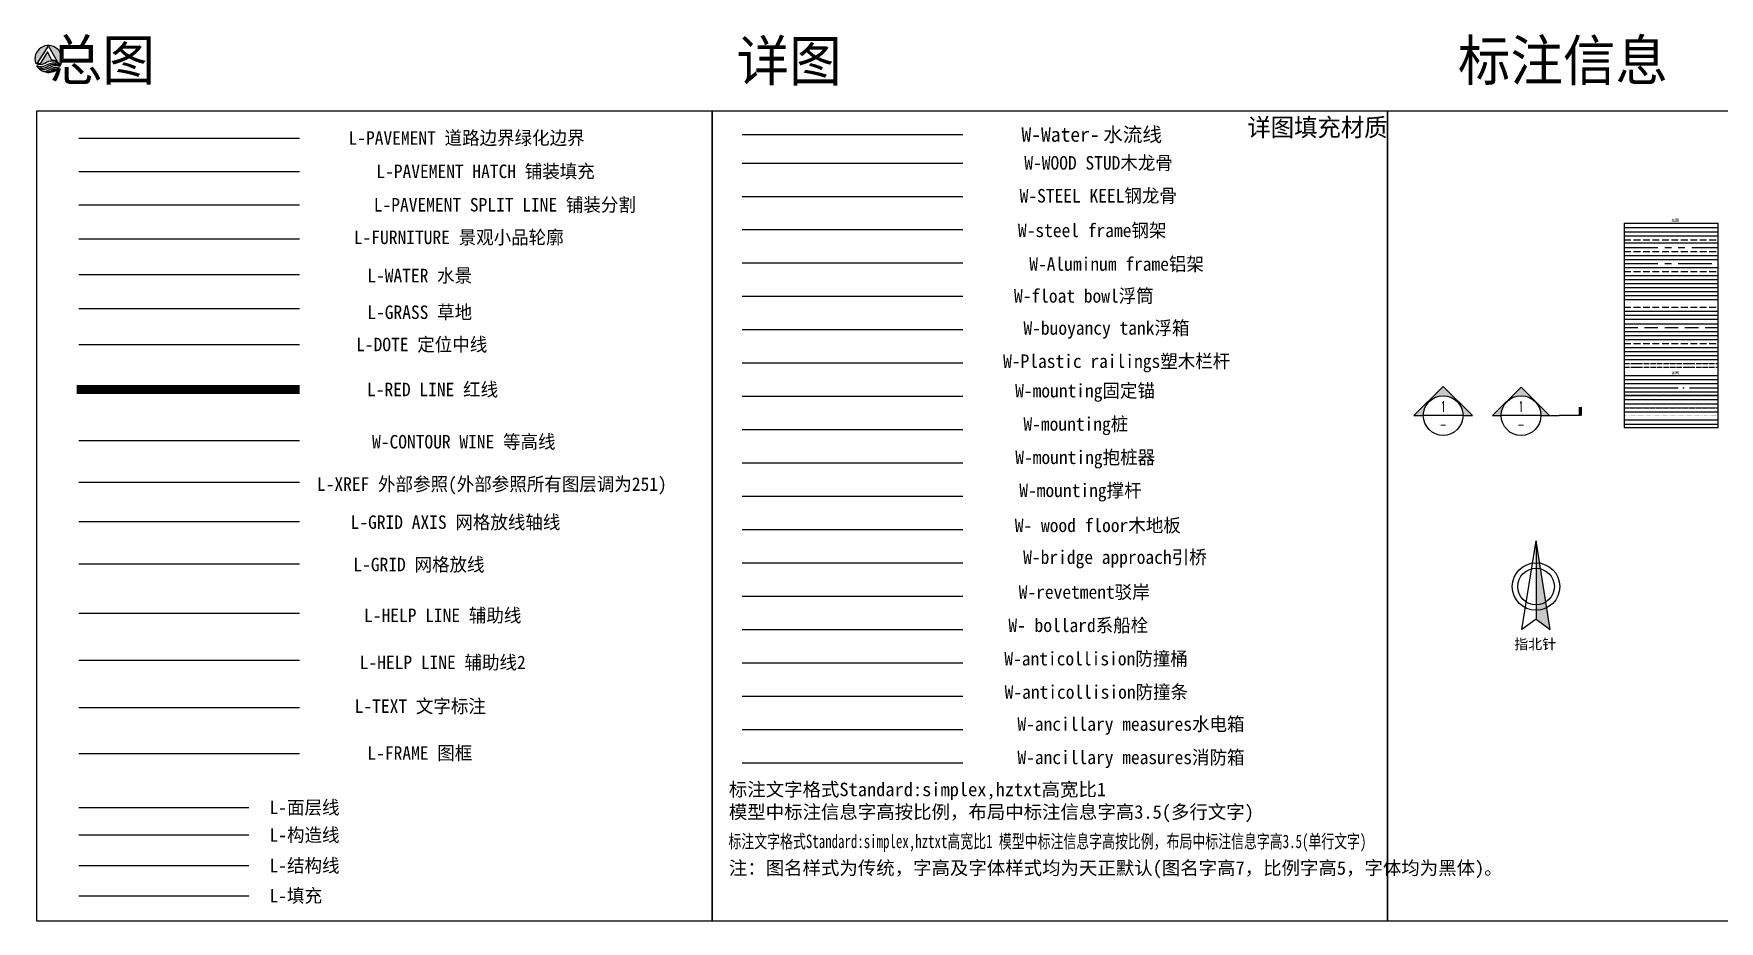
# Model space of a CAD drawing. Extents: x 140753 to 369320, y 91222 to 396627.
# Drawn here: x 244209 to 306599, y 363767 to 396627 of the extents above; entities that cross this region are included whole.
import ezdxf
from ezdxf.enums import TextEntityAlignment as Align

# ---------------------------------------------------------------- set-up
doc = ezdxf.new("R2010")
doc.units = 0
doc.header["$LTSCALE"] = 1000
for name, pattern in [('-6_350_HOLE$0$DASH', [0.35, 0.25, -0.1]), ('ACAD_ISO10W100', [18, 12, -3, 0, -3]), ('ACAD_ISO12W100', [22, 12, -3, 0.5, -3, 0.5, -3]), ('CENTER', [2, 1.25, -0.25, 0.25, -0.25]), ('DASH', [0.35, 0.25, -0.1]), ('DASHED', [0.75, 0.5, -0.25]), ('DOTE', [2.42, 2, -0.2, 0.02, -0.2]), ('PHANTOM', [2.5, 1.25, -0.25, 0.25, -0.25, 0.25, -0.25])]:
    doc.linetypes.add(name, pattern=pattern)
for name, color, linetype in [('DIM_COOR', 3, 'Continuous'), ('DIM_ELEV', 3, 'Continuous'), ('DIM_IDEN', 3, 'Continuous'), ('DIM_SYMB', 3, 'Continuous'), ('L-Axis', 1, 'DOTE'), ('L-B.NO.', 2, 'Continuous'), ('L-Bldg', 8, 'Continuous'), ('L-Center', 1, 'CENTER'), ('L-Contour', 8, 'DASH'), ('L-CONTOUR_LINE等高线', 252, 'DASH'), ('L-ContourText', 53, 'Continuous'), ('L-DIMLINEAR标注', 3, 'Continuous'), ('L-DOTE定位中线', 1, 'DOTE'), ('L-ExtendedLine', 8, 'DASH'), ('L-Finished lamps', 2, 'Continuous'), ('L-Finished product', 13, 'Continuous'), ('L-Fireroad', 3, 'DASH'), ('L-Floor', 6, 'Continuous'), ('L-FRAME图框', 3, 'Continuous'), ('L-Furniture', 2, 'Continuous'), ('L-FURNITURE景观小品轮廓', 6, 'Continuous'), ('L-Glass', 144, 'Continuous'), ('L-GRASS草地', 252, 'Continuous'), ('L-Grid', 8, 'DOTE'), ('L-Grid1', 1, 'DOTE'), ('L-GRID_AXIS网格放线轴线', 1, 'Continuous'), ('L-GRID网格放线', 252, '-6_350_HOLE$0$DASH'), ('L-Gully', 144, 'Continuous'), ('L-Hardware', 210, 'Continuous'), ('L-Hatch', 8, 'Continuous'), ('L-Hatch1', 9, 'Continuous'), ('L-HELP_LINE辅助线1', 4, 'Continuous'), ('L-HELP_LINE辅助线2', 94, 'Continuous'), ('L-Index', 3, 'DASHED'), ('L-Limit', 1, 'PHANTOM'), ('L-Look line', 9, 'Continuous'), ('L-Look line1', 11, 'Continuous'), ('L-Objective View', 8, 'Continuous'), ('L-Outline', 6, 'Continuous'), ('L-pa', 3, 'Continuous'), ('L-Parking', 30, 'DASH'), ('L-Pave', 4, 'Continuous'), ('L-Pave1', 31, 'Continuous'), ('L-Pavement', 30, 'Continuous'), ('L-PAVEMENT_HATCH铺装填充', 251, 'Continuous'), ('L-PAVEMENT_SPLIT_LINE铺装分割', 23, 'Continuous'), ('L-PAVEMENT道路边界绿化边界', 2, 'Continuous'), ('L-Pool', 5, 'Continuous'), ('L-Pool1', 150, 'Continuous'), ('L-Railing', 2, 'Continuous'), ('L-Rebar', 1, 'Continuous'), ('L-RED_LINE红线', 1, 'ACAD_ISO12W100'), ('L-Section', 4, 'Continuous'), ('L-Slope line', 1, 'DASH'), ('L-Step', 15, 'Continuous'), ('L-Stone', 9, 'Continuous'), ('L-Structure', 50, 'Continuous'), ('L-Style Index', 2, 'Continuous'), ('L-TEXT文字标注', 7, 'Continuous'), ('L-Ugoutline', 6, 'DASH'), ('L-Wall', 5, 'Continuous'), ('L-Water', 150, 'Continuous'), ('L-Waterproofer', 210, 'Continuous'), ('L-WATER水景', 5, 'Continuous'), ('L-XREF', 7, 'Continuous'), ('L-XREF外部参照', 251, 'Continuous'), ('L-填充', 251, 'Continuous'), ('L-构造线', 6, 'Continuous'), ('L-结构线', 7, 'Continuous'), ('L-面层线', 4, 'Continuous'), ('PUB_TEXT', 7, 'Continuous'), ('W- bollard系船栓', 4, 'Continuous'), ('W-_ANTICOLLISION防撞措施', 121, 'Continuous'), ('W-ALUMINUM_FRAME铝架', 30, 'Continuous'), ('W-ancillary measures附属措施', 1, 'Continuous'), ('W-bridge approach引桥', 4, 'Continuous'), ('W-FLOAT_BOWL浮筒', 253, 'Continuous'), ('W-MOUNTING固定方式', 5, 'Continuous'), ('W-PLASTIC_RAILINGS塑木栏杆', 6, 'Continuous'), ('W-REVETMENT驳岸', 251, 'Continuous'), ('W-STEEL_FRAME钢架', 3, 'Continuous'), ('W-STEEL_KEEL钢龙骨', 5, 'Continuous'), ('W-Water-水流线', 140, 'Continuous'), ('W-WOOD_FLOOR木地板', 30, 'Continuous'), ('W-WOOD_STUD木龙骨', 25, 'Continuous')]:
    doc.layers.add(name, color=color, linetype=linetype)
doc.layers.add('L-Auxiliary Line', color=1, linetype='Continuous', plot=False)
doc.styles.add('_TCH_LABEL', font='COMPLEX', dxfattribs={"bigfont": 'GBCBIG'})
doc.styles.get("Standard").update_dxf_attribs({"font": ''})
doc.styles.get('Standard').set_extended_font_data('SimSun')

# ---------------------------------------------------------------- blocks, each defined once
blk = doc.blocks.new('LOGO')
h = blk.add_hatch(color=140)
h.dxf.hatch_style = 1
h.paths.add_polyline_path([(-4.77, -1.51, 0.294083), (-1.37, -1.53, -0.363756), (4.56, -2.04, 1.450144)])
h.paths.add_polyline_path([(0, 4.79), (3.3, -0.88, 0.101723), (1.3, -0.42), (-0.31, 2.66), (-2.99, -1.74, -0.081837), (-4.11, -1.62)], flags=16)
h = blk.add_hatch(color=174)
h.paths.add_polyline_path([(3.76, -3.29, 0.064571), (4.48, -2.22, 0.296692), (0.48, -1.71, -0.04264), (-1.77, -2.61, -0.209747), (-4.4, -2.38, 0.179915), (-1.77, -4.68, 0.169783), (0.25, -4.03, -0.05744), (1.84, -3.27, -0.214092)])
h.paths.add_polyline_path([(0.82, -2.97, -0.084014), (-1.36, -3.92, -0.271733), (-3.43, -3.4, 0.071966), (-2.05, -3.36, 0.098278), (-0.23, -2.78, -0.072406), (1.02, -2.1, -0.088156), (2.57, -1.94, -0.181988), (3.97, -2.52, 0.206106)], flags=16)
blk.add_hatch(color=174).paths.add_polyline_path([(3.45, -3.62, 0.189728), (1.28, -4.2, -0.126537), (-0.99, -4.9, 0.245013)])
for points in [[(-4.77, -1.51, 0.294083), (-1.37, -1.53, -0.363756), (4.56, -2.04, 1.450144)], [(-4.11, -1.62), (0, 4.79), (3.3, -0.88, 0.101723), (1.3, -0.42), (-0.31, 2.66), (-2.99, -1.74, -0.081837)]]:
    blk.add_lwpolyline(points, format="xyb", close=True)
for points in [[(-4.4, -2.38, 0.209747), (-1.77, -2.61, 0.04264), (0.48, -1.71, -0.296692), (4.48, -2.22)], [(-3.43, -3.4, 0.071966), (-2.05, -3.36, 0.098278), (-0.23, -2.78, -0.072406), (1.02, -2.1, -0.088156), (2.57, -1.94, -0.181988), (3.97, -2.52, 0.206106), (0.82, -2.97, -0.084014), (-1.36, -3.92, -0.271733), (-3.43, -3.4)], [(-1.77, -4.68, 0.169783), (0.25, -4.03, -0.05744), (1.84, -3.27, -0.214092), (3.76, -3.29, -0.214092)], [(-0.99, -4.9, 0.126537), (1.28, -4.2, -0.189728), (3.45, -3.62, -0.189728)]]:
    blk.add_lwpolyline(points, format="xyb")
for start, end in [(208.47056, 249.26757), (258.57514, 313.64322), (318.83836, 333.61646)]:
    blk.add_arc((0, 0), 5, start, end)
blk = doc.blocks.new('*U10')
blk.add_hatch(color=256).paths.add_polyline_path([(0, 11.49), (-11.49, 0), (-8, 0, -1), (8, 0), (11.49, 0)])
blk.add_lwpolyline([(0, 11.49), (-11.49, 0), (-8, 0, -1), (8, 0), (11.49, 0), (0, 11.49)], format="xyb", close=True)
for points in [[(8, 0), (15.33, 0)], [(21.33, 0), (15.33, 0)], [(23.92, 0), (18.67, 0)]]:
    blk.add_lwpolyline(points)
at = {"const_width": 1.31}
blk.add_lwpolyline([(23.92, 0), (23.92, 3.5)], dxfattribs=at)
blk = doc.blocks.new('*U9')
blk.add_hatch(color=256).paths.add_polyline_path([(0, 11.77), (-11.77, 0), (-8, 0, -1), (8, 0), (11.77, 0)])
blk.add_lwpolyline([(0, 11.77), (-11.77, 0), (-8, 0, -1), (8, 0), (11.77, 0), (0, 11.77)], format="xyb", close=True)
blk = doc.blocks.new('$LinePat$波浪线')
at = {"color": 0}
for centre, start, end in [((150, -42), 201.672355, 338.327405), ((450, -161), 21.672355, 158.327405)]:
    blk.add_arc(centre, 161, start, end, dxfattribs=at)
blk = doc.blocks.new('$LinePat$防水层1')
at = {"color": 0}
blk.add_solid([(150, 0), (450, 0), (150, -100), (450, -100)], dxfattribs=at)
at = {"layer": 'Defpoints'}
for p in [(0, 0), (600, 0)]:
    blk.add_point(p, dxfattribs=at)

msp = doc.modelspace()

# ---------------------------------------------------------------- hatches: boundary and pattern name
h = msp.add_hatch(color=256)
h.dxf.hatch_style = 1
h.paths.add_polyline_path([(299816.3, 377852.9), (299816.3, 374947), (300338.2, 374571.7)])

# ---------------------------------------------------------------- linework, layer by layer
msp.add_line((303079.2, 389615.9), (306562.6, 389615.9))
for points in [[(244319.6, 393766.6), (269319.6, 393766.6), (269319.6, 363766.6), (244319.6, 363766.6)], [(269319.6, 393766.6), (294319.6, 393766.6), (294319.6, 363766.6), (269319.6, 363766.6)], [(294319.6, 393766.6), (319319.6, 393766.6), (319319.6, 363766.6), (294319.6, 363766.6)], [(299816.3, 377852.9), (299816.3, 374947), (299294.5, 374571.7)], [(299816.3, 377852.9), (299816.3, 374947), (300338.2, 374571.7)]]:
    msp.add_lwpolyline(points, close=True)
msp.add_lwpolyline([(303079.2, 389615.9), (303079.2, 382048.8), (306562.6, 382048.8), (306562.6, 389615.9)])
for radius in [878.2, 678.2]:
    msp.add_circle((299816.3, 376158.9), radius)
at = {"layer": 'DIM_COOR'}
msp.add_lwpolyline([(303079.2, 384570), (306562.6, 384570)], dxfattribs=at)
at = {"layer": 'DIM_ELEV'}
msp.add_lwpolyline([(303079.2, 385012.7), (306562.6, 385012.7)], dxfattribs=at)
at = {"layer": 'DIM_IDEN'}
for p, q in [((297114.9, 382489.8), (295644.3, 382489.8)), ((299997.2, 382489.8), (298526.6, 382489.8))]:
    msp.add_line(p, q, dxfattribs=at)
for centre in [(296379.6, 382489.8), (299261.9, 382489.8)]:
    msp.add_circle(centre, 735.3, dxfattribs=at)
at = {"layer": 'L-Auxiliary Line'}
msp.add_lwpolyline([(303079.2, 385885.5), (306562.6, 385885.5)], dxfattribs=at)
at = {"layer": 'L-Axis'}
msp.add_lwpolyline([(303079.2, 383519), (306562.6, 383519)], dxfattribs=at)
at = {"layer": 'L-B.NO.', "ltscale": 500}
msp.add_lwpolyline([(303079.2, 389295.9), (306562.6, 389295.9)], dxfattribs=at)
at = {"layer": 'L-Bldg'}
msp.add_lwpolyline([(303079.2, 389445.9), (306562.6, 389445.9)], dxfattribs=at)
at = {"layer": 'L-Center'}
msp.add_lwpolyline([(303079.2, 388120.3), (306562.6, 388120.3)], dxfattribs=at)
at = {"layer": 'L-Contour'}
msp.add_lwpolyline([(303079.2, 387825.2), (306562.6, 387825.2)], dxfattribs=at)
at = {"layer": 'L-CONTOUR_LINE等高线', "ltscale": 100}
msp.add_lwpolyline([(245879.7, 381566.7), (254051.8, 381566.7)], dxfattribs=at)
at = {"layer": 'L-ContourText'}
msp.add_lwpolyline([(303079.2, 387677.6), (306562.6, 387677.6)], dxfattribs=at)
at = {"layer": 'L-DOTE定位中线', "ltscale": 10}
msp.add_lwpolyline([(245879.7, 385121.8), (254051.8, 385121.8)], dxfattribs=at)
at = {"layer": 'L-ExtendedLine', "ltscale": 0.02}
msp.add_lwpolyline([(303079.2, 382775.2), (306562.6, 382775.2)], dxfattribs=at)
at = {"layer": 'L-Finished lamps'}
msp.add_lwpolyline([(303079.2, 385455.4), (306562.6, 385455.4)], dxfattribs=at)
at = {"layer": 'L-Finished product'}
msp.add_lwpolyline([(303079.2, 385607.9), (306562.6, 385607.9)], dxfattribs=at)
at = {"layer": 'L-Fireroad'}
msp.add_lwpolyline([(303079.2, 388563), (306562.6, 388563)], dxfattribs=at)
at = {"layer": 'L-Floor'}
msp.add_lwpolyline([(303079.2, 383967.6), (306562.6, 383967.6)], dxfattribs=at)
at = {"layer": 'L-FRAME图框'}
msp.add_lwpolyline([(245879.7, 369975.4), (254051.8, 369975.4)], dxfattribs=at)
at = {"layer": 'L-Furniture'}
msp.add_lwpolyline([(303079.2, 386939.8), (306562.6, 386939.8)], dxfattribs=at)
at = {"layer": 'L-FURNITURE景观小品轮廓'}
msp.add_lwpolyline([(245879.7, 389028.2), (254051.8, 389028.2)], dxfattribs=at)
at = {"layer": 'L-Glass'}
msp.add_lwpolyline([(303079.2, 382333.2), (306562.6, 382333.2)], dxfattribs=at)
at = {"layer": 'L-GRASS草地'}
msp.add_lwpolyline([(245879.7, 386452.9), (254051.8, 386452.9)], dxfattribs=at)
at = {"layer": 'L-Grid', "ltscale": 0.1}
msp.add_lwpolyline([(303079.2, 384422.5), (306562.6, 384422.5)], dxfattribs=at)
at = {"layer": 'L-Grid1', "ltscale": 0.1}
msp.add_lwpolyline([(303079.2, 384280.8), (306562.6, 384280.8)], dxfattribs=at)
at = {"layer": 'L-GRID_AXIS网格放线轴线'}
msp.add_lwpolyline([(245879.7, 378566.9), (254051.8, 378566.9)], dxfattribs=at)
at = {"layer": 'L-GRID网格放线', "ltscale": 100}
msp.add_lwpolyline([(245879.7, 376998), (254051.8, 376998)], dxfattribs=at)
at = {"layer": 'L-Gully'}
msp.add_lwpolyline([(303079.2, 386349.6), (306562.6, 386349.6)], dxfattribs=at)
at = {"layer": 'L-Hardware'}
msp.add_lwpolyline([(303079.2, 382630.8), (306562.6, 382630.8)], dxfattribs=at)
at = {"layer": 'L-Hatch'}
msp.add_lwpolyline([(303079.2, 384865.2), (306562.6, 384865.2)], dxfattribs=at)
at = {"layer": 'L-Hatch1'}
msp.add_lwpolyline([(303079.2, 384717.6), (306562.6, 384717.6)], dxfattribs=at)
at = {"layer": 'L-HELP_LINE辅助线1'}
msp.add_lwpolyline([(245879.7, 375176.9), (254051.8, 375176.9)], dxfattribs=at)
at = {"layer": 'L-HELP_LINE辅助线2'}
msp.add_lwpolyline([(245879.7, 373436.2), (254051.8, 373436.2)], dxfattribs=at)
at = {"layer": 'L-Index'}
msp.add_lwpolyline([(303079.2, 385750.5), (306562.6, 385750.5)], dxfattribs=at)
at = {"layer": 'L-Limit'}
msp.add_lwpolyline([(303079.2, 388710.5), (306562.6, 388710.5)], dxfattribs=at)
at = {"layer": 'L-Look line'}
msp.add_lwpolyline([(303079.2, 383090), (306562.6, 383090)], dxfattribs=at)
at = {"layer": 'L-Look line1'}
msp.add_lwpolyline([(303079.2, 382928.8), (306562.6, 382928.8)], dxfattribs=at)
at = {"layer": 'L-Objective View'}
msp.add_lwpolyline([(303079.2, 383371.5), (306562.6, 383371.5)], dxfattribs=at)
at = {"layer": 'L-Outline'}
msp.add_lwpolyline([(303079.2, 389148.3), (306562.6, 389148.3)], dxfattribs=at)
at = {"layer": 'L-pa'}
msp.add_lwpolyline([(303079.2, 386792.2), (306562.6, 386792.2)], dxfattribs=at)
at = {"layer": 'L-Parking'}
msp.add_lwpolyline([(303079.2, 386497.1), (306562.6, 386497.1)], dxfattribs=at)
at = {"layer": 'L-Pave'}
msp.add_lwpolyline([(303079.2, 388415.4), (306562.6, 388415.4)], dxfattribs=at)
at = {"layer": 'L-Pave1'}
msp.add_lwpolyline([(303079.2, 388267.9), (306562.6, 388267.9)], dxfattribs=at)
at = {"layer": 'L-Pavement'}
msp.add_lwpolyline([(303079.2, 387972.7), (306562.6, 387972.7)], dxfattribs=at)
at = {"layer": 'L-PAVEMENT_HATCH铺装填充'}
msp.add_lwpolyline([(245879.7, 391524.1), (254051.8, 391524.1)], dxfattribs=at)
at = {"layer": 'L-PAVEMENT_SPLIT_LINE铺装分割'}
msp.add_lwpolyline([(245879.7, 390287.3), (254051.8, 390287.3)], dxfattribs=at)
at = {"layer": 'L-PAVEMENT道路边界绿化边界'}
msp.add_lwpolyline([(245879.7, 392760.9), (254051.8, 392760.9)], dxfattribs=at)
at = {"layer": 'L-Pool'}
msp.add_lwpolyline([(303079.2, 387382.5), (306562.6, 387382.5)], dxfattribs=at)
at = {"layer": 'L-Pool1'}
msp.add_lwpolyline([(303079.2, 387234.9), (306562.6, 387234.9)], dxfattribs=at)
at = {"layer": 'L-Railing', "ltscale": 0.02}
msp.add_lwpolyline([(303079.2, 386054.4), (306562.6, 386054.4)], dxfattribs=at)
at = {"layer": 'L-Rebar'}
msp.add_lwpolyline([(303079.2, 382172), (306562.6, 382172)], dxfattribs=at)
at = {"layer": 'L-RED_LINE红线', "linetype": 'ACAD_ISO10W100', "const_width": 333.3}
msp.add_lwpolyline([(245804.4, 383456.4), (254051.8, 383456.4)], dxfattribs=at)
at = {"layer": 'L-Section'}
msp.add_lwpolyline([(303079.2, 383820), (306562.6, 383820)], dxfattribs=at)
at = {"layer": 'L-Slope line'}
msp.add_lwpolyline([(303079.2, 385160.3), (306562.6, 385160.3)], dxfattribs=at)
at = {"layer": 'L-Step'}
msp.add_lwpolyline([(303079.2, 387087.4), (306562.6, 387087.4)], dxfattribs=at)
at = {"layer": 'L-Stone', "const_width": 2.94}
msp.add_lwpolyline([(303079.2, 386644.7), (306562.6, 386644.7)], dxfattribs=at)
at = {"layer": 'L-Structure'}
msp.add_lwpolyline([(303079.2, 383672.5), (306562.6, 383672.5)], dxfattribs=at)
at = {"layer": 'L-Style Index', "ltscale": 0.02}
msp.add_lwpolyline([(303079.2, 386202), (306562.6, 386202)], dxfattribs=at)
at = {"layer": 'L-TEXT文字标注'}
msp.add_lwpolyline([(245879.7, 371677.8), (254051.8, 371677.8)], dxfattribs=at)
at = {"layer": 'L-Ugoutline'}
msp.add_lwpolyline([(303079.2, 389000.8), (306562.6, 389000.8)], dxfattribs=at)
at = {"layer": 'L-Wall', "ltscale": 0.1}
msp.add_lwpolyline([(303079.2, 387530), (306562.6, 387530)], dxfattribs=at)
at = {"layer": 'L-WATER水景'}
msp.add_lwpolyline([(245879.7, 387715.9), (254051.8, 387715.9)], dxfattribs=at)
at = {"layer": 'L-XREF'}
msp.add_lwpolyline([(303079.2, 388880.5), (306562.6, 388880.5)], dxfattribs=at)
at = {"layer": 'L-XREF外部参照'}
msp.add_lwpolyline([(245879.7, 380022.5), (254051.8, 380021.5)], dxfattribs=at)
at = {"layer": 'L-填充'}
msp.add_lwpolyline([(245882.1, 364714.1), (252172.4, 364714.1)], dxfattribs=at)
at = {"layer": 'L-构造线'}
msp.add_lwpolyline([(245882.1, 366963.7), (252172.4, 366963.7)], dxfattribs=at)
at = {"layer": 'L-结构线'}
msp.add_lwpolyline([(245882.1, 365829.3), (252172.4, 365829.3)], dxfattribs=at)
at = {"layer": 'L-面层线'}
msp.add_lwpolyline([(245882.1, 367982.7), (252172.4, 367982.7)], dxfattribs=at)
at = {"layer": 'PUB_TEXT'}
msp.add_lwpolyline([(303079.2, 385307.8), (306562.6, 385307.8)], dxfattribs=at)
at = {"layer": 'W- bollard系船栓'}
msp.add_lwpolyline([(270430, 374571.9), (278602.1, 374571.9)], dxfattribs=at)
at = {"layer": 'W-_ANTICOLLISION防撞措施'}
for points in [[(270430, 373338.6), (278602.1, 373338.6)], [(270430, 372105.2), (278602.1, 372105.2)]]:
    msp.add_lwpolyline(points, dxfattribs=at)
at = {"layer": 'W-ALUMINUM_FRAME铝架', "color": 4}
msp.add_lwpolyline([(270430, 388138.6), (278602.1, 388138.6)], dxfattribs=at)
at = {"layer": 'W-ancillary measures附属措施'}
for points in [[(270430, 370871.9), (278602.1, 370871.9)], [(270430, 369638.6), (278602.1, 369638.6)]]:
    msp.add_lwpolyline(points, dxfattribs=at)
at = {"layer": 'W-bridge approach引桥'}
msp.add_lwpolyline([(270430, 377038.6), (278602.1, 377038.6)], dxfattribs=at)
at = {"layer": 'W-FLOAT_BOWL浮筒'}
for points in [[(270430, 386905.2), (278602.1, 386905.2)], [(270430, 385671.9), (278602.1, 385671.9)]]:
    msp.add_lwpolyline(points, dxfattribs=at)
at = {"layer": 'W-MOUNTING固定方式'}
for points in [[(270430, 383205.2), (278602.1, 383205.2)], [(270430, 381971.9), (278602.1, 381971.9)], [(270430, 380738.6), (278602.1, 380738.6)], [(270430, 379505.2), (278602.1, 379505.2)]]:
    msp.add_lwpolyline(points, dxfattribs=at)
at = {"layer": 'W-PLASTIC_RAILINGS塑木栏杆'}
msp.add_lwpolyline([(270430, 384438.6), (278602.1, 384438.6)], dxfattribs=at)
at = {"layer": 'W-REVETMENT驳岸'}
msp.add_lwpolyline([(270430, 375805.2), (278602.1, 375805.2)], dxfattribs=at)
at = {"layer": 'W-STEEL_FRAME钢架'}
msp.add_lwpolyline([(270430, 389371.9), (278602.1, 389371.9)], dxfattribs=at)
at = {"layer": 'W-STEEL_KEEL钢龙骨', "color": 5}
msp.add_lwpolyline([(270430, 390605.2), (278602.1, 390605.2)], dxfattribs=at)
at = {"layer": 'W-Water-水流线'}
msp.add_lwpolyline([(270430, 392894.1), (278602.1, 392894.1)], dxfattribs=at)
at = {"layer": 'W-WOOD_FLOOR木地板'}
msp.add_lwpolyline([(270430, 378271.9), (278602.1, 378271.9)], dxfattribs=at)
at = {"layer": 'W-WOOD_STUD木龙骨'}
msp.add_lwpolyline([(270430, 391838.6), (278602.1, 391838.6)], dxfattribs=at)

# ---------------------------------------------------------------- block references
at = {"xscale": 100, "yscale": 100, "zscale": 100}
msp.add_blockref('LOGO', (244752.8, 395690.7), dxfattribs=at)
at = {"layer": 'DIM_SYMB', "xscale": 91.91176470588236, "yscale": 91.91176470588236, "zscale": 91.91176470588236}
for name, p in [('*U9', (296379.6, 382489.8)), ('*U10', (299261.9, 382489.8))]:
    msp.add_blockref(name, p, dxfattribs=at)
at = {"layer": 'L-Water', "xscale": 0.03628560533088059, "yscale": 0.03611433485970246, "zscale": 0.03611433485970246}
for p in [(303079.2, 383237.6), (303101, 383237.6), (303122.8, 383237.6), (303144.5, 383237.6), (303166.3, 383237.6), (303188.1, 383237.6), (303209.8, 383237.6), (303231.6, 383237.6), (303253.4, 383237.6), (303275.2, 383237.6), (303296.9, 383237.6), (303318.7, 383237.6), (303340.5, 383237.6), (303362.2, 383237.6), (303384, 383237.6), (303405.8, 383237.6), (303427.6, 383237.6), (303449.3, 383237.6), (303471.1, 383237.6), (303492.9, 383237.6), (303514.6, 383237.6), (303536.4, 383237.6), (303558.2, 383237.6), (303580, 383237.6), (303601.7, 383237.6), (303623.5, 383237.6), (303645.3, 383237.6), (303667, 383237.6), (303688.8, 383237.6), (303710.6, 383237.6), (303732.4, 383237.6), (303754.1, 383237.6), (303775.9, 383237.6), (303797.7, 383237.6), (303819.4, 383237.6), (303841.2, 383237.6), (303863, 383237.6), (303884.8, 383237.6), (303906.5, 383237.6), (303928.3, 383237.6), (303950.1, 383237.6), (303971.8, 383237.6), (303993.6, 383237.6), (304015.4, 383237.6), (304037.2, 383237.6), (304058.9, 383237.6), (304080.7, 383237.6), (304102.5, 383237.6), (304124.2, 383237.6), (304146, 383237.6), (304167.8, 383237.6), (304189.6, 383237.6), (304211.3, 383237.6), (304233.1, 383237.6), (304254.9, 383237.6), (304276.6, 383237.6), (304298.4, 383237.6), (304320.2, 383237.6), (304342, 383237.6), (304363.7, 383237.6), (304385.5, 383237.6), (304407.3, 383237.6), (304429, 383237.6), (304450.8, 383237.6), (304472.6, 383237.6), (304494.4, 383237.6), (304516.1, 383237.6), (304537.9, 383237.6), (304559.7, 383237.6), (304581.4, 383237.6), (304603.2, 383237.6), (304625, 383237.6), (304646.8, 383237.6), (304668.5, 383237.6), (304690.3, 383237.6), (304712.1, 383237.6), (304733.8, 383237.6), (304755.6, 383237.6), (304777.4, 383237.6), (304799.2, 383237.6), (304820.9, 383237.6), (304842.7, 383237.6), (304864.5, 383237.6), (304886.2, 383237.6), (304908, 383237.6), (304929.8, 383237.6), (304951.6, 383237.6), (304973.3, 383237.6), (304995.1, 383237.6), (305016.9, 383237.6), (305038.6, 383237.6), (305060.4, 383237.6), (305082.2, 383237.6), (305104, 383237.6), (305125.7, 383237.6), (305147.5, 383237.6), (305169.3, 383237.6), (305191, 383237.6), (305212.8, 383237.6), (305234.6, 383237.6), (305256.4, 383237.6), (305278.1, 383237.6), (305299.9, 383237.6), (305321.7, 383237.6), (305343.4, 383237.6), (305365.2, 383237.6), (305387, 383237.6), (305408.7, 383237.6), (305430.5, 383237.6), (305452.3, 383237.6), (305474.1, 383237.6), (305495.8, 383237.6), (305517.6, 383237.6), (305539.4, 383237.6), (305561.1, 383237.6), (305582.9, 383237.6), (305604.7, 383237.6), (305626.5, 383237.6), (305648.2, 383237.6), (305670, 383237.6), (305691.8, 383237.6), (305713.5, 383237.6), (305735.3, 383237.6), (305757.1, 383237.6), (305778.9, 383237.6), (305800.6, 383237.6), (305822.4, 383237.6), (305844.2, 383237.6), (305865.9, 383237.6), (305887.7, 383237.6), (305909.5, 383237.6), (305931.3, 383237.6), (305953, 383237.6), (305974.8, 383237.6), (305996.6, 383237.6), (306018.3, 383237.6), (306040.1, 383237.6), (306061.9, 383237.6), (306083.7, 383237.6), (306105.4, 383237.6), (306127.2, 383237.6), (306149, 383237.6), (306170.7, 383237.6), (306192.5, 383237.6), (306214.3, 383237.6), (306236.1, 383237.6), (306257.8, 383237.6), (306279.6, 383237.6), (306301.4, 383237.6), (306323.1, 383237.6), (306344.9, 383237.6), (306366.7, 383237.6), (306388.5, 383237.6), (306410.2, 383237.6), (306432, 383237.6), (306453.8, 383237.6), (306475.5, 383237.6), (306497.3, 383237.6), (306519.1, 383237.6), (306540.9, 383237.6)]:
    msp.add_blockref('$LinePat$波浪线', p, dxfattribs=at)
at = {"layer": 'L-Waterproofer', "xscale": 0.05924175294148774, "yscale": 0.05882352941176471, "zscale": 0.05882352941176471}
for p in [(303079.2, 382494.4), (303114.8, 382494.4), (303150.3, 382494.4), (303185.9, 382494.4), (303221.4, 382494.4), (303256.9, 382494.4), (303292.5, 382494.4), (303328, 382494.4), (303363.6, 382494.4), (303399.1, 382494.4), (303434.7, 382494.4), (303470.2, 382494.4), (303505.8, 382494.4), (303541.3, 382494.4), (303576.8, 382494.4), (303612.4, 382494.4), (303647.9, 382494.4), (303683.5, 382494.4), (303719, 382494.4), (303754.6, 382494.4), (303790.1, 382494.4), (303825.7, 382494.4), (303861.2, 382494.4), (303896.8, 382494.4), (303932.3, 382494.4), (303967.8, 382494.4), (304003.4, 382494.4), (304038.9, 382494.4), (304074.5, 382494.4), (304110, 382494.4), (304145.6, 382494.4), (304181.1, 382494.4), (304216.7, 382494.4), (304252.2, 382494.4), (304287.7, 382494.4), (304323.3, 382494.4), (304358.8, 382494.4), (304394.4, 382494.4), (304429.9, 382494.4), (304465.5, 382494.4), (304501, 382494.4), (304536.6, 382494.4), (304572.1, 382494.4), (304607.7, 382494.4), (304643.2, 382494.4), (304678.7, 382494.4), (304714.3, 382494.4), (304749.8, 382494.4), (304785.4, 382494.4), (304820.9, 382494.4), (304856.5, 382494.4), (304892, 382494.4), (304927.6, 382494.4), (304963.1, 382494.4), (304998.6, 382494.4), (305034.2, 382494.4), (305069.7, 382494.4), (305105.3, 382494.4), (305140.8, 382494.4), (305176.4, 382494.4), (305211.9, 382494.4), (305247.5, 382494.4), (305283, 382494.4), (305318.6, 382494.4), (305354.1, 382494.4), (305389.6, 382494.4), (305425.2, 382494.4), (305460.7, 382494.4), (305496.3, 382494.4), (305531.8, 382494.4), (305567.4, 382494.4), (305602.9, 382494.4), (305638.5, 382494.4), (305674, 382494.4), (305709.5, 382494.4), (305745.1, 382494.4), (305780.6, 382494.4), (305816.2, 382494.4), (305851.7, 382494.4), (305887.3, 382494.4), (305922.8, 382494.4), (305958.4, 382494.4), (305993.9, 382494.4), (306029.5, 382494.4), (306065, 382494.4), (306100.5, 382494.4), (306136.1, 382494.4), (306171.6, 382494.4), (306207.2, 382494.4), (306242.7, 382494.4), (306278.3, 382494.4), (306313.8, 382494.4), (306349.4, 382494.4), (306384.9, 382494.4), (306420.5, 382494.4), (306456, 382494.4), (306491.5, 382494.4), (306527.1, 382494.4)]:
    msp.add_blockref('$LinePat$防水层1', p, dxfattribs=at)

# ---------------------------------------------------------------- texts
for s, p in [('总图', (304827.4, 389664.8)), ('详图', (304827.4, 384016.4))]:
    msp.add_text(s, height=99.29).set_placement(p)
at = {"layer": 'DIM_IDEN', "color": 7, "style": '_TCH_LABEL'}
for p, p2 in [((296295.2, 382624.5), (296463.9, 382624.5)), ((299177.6, 382624.5), (299346.3, 382624.5))]:
    msp.add_text('1', height=393.7, dxfattribs=at).set_placement(p, p2, align=Align.FIT)
at = {"layer": 'DIM_IDEN', "color": 7, "style": '_TCH_LABEL', "width": 0.777778}
for p, p2 in [((296251.6, 381969.9), (296507.5, 381969.9)), ((299134, 381969.9), (299389.9, 381969.9))]:
    msp.add_text('-', height=383.8, dxfattribs=at).set_placement(p, p2, align=Align.FIT)
at = {"layer": 'L-CONTOUR_LINE等高线', "ltscale": 3, "width": 0.95}
msp.add_text('W-CONTOUR WINE 等高线', height=500, dxfattribs=at).set_placement((260128.1, 381532), align=Align.MIDDLE)
at = {"layer": 'L-DIMLINEAR标注', "width": 0.95}
msp.add_text('L-FRAME 图框', height=500, dxfattribs=at).set_placement((258501.5, 370006.1), align=Align.MIDDLE)
at = {"layer": 'L-DOTE定位中线', "linetype": 'DOTE', "ltscale": 3, "width": 0.95}
msp.add_text('L-DOTE 定位中线', height=500, dxfattribs=at).set_placement((258570.6, 385132.1), align=Align.MIDDLE)
at = {"layer": 'L-FURNITURE景观小品轮廓', "width": 0.95}
msp.add_text('L-FURNITURE 景观小品轮廓', height=500, dxfattribs=at).set_placement((259942.9, 389099.1), align=Align.MIDDLE)
at = {"layer": 'L-GRASS草地', "width": 0.95}
msp.add_text('L-GRASS 草地', height=500, dxfattribs=at).set_placement((258496.3, 386325.5), align=Align.MIDDLE)
at = {"layer": 'L-GRID_AXIS网格放线轴线', "width": 0.95}
msp.add_text('L-GRID AXIS 网格放线轴线', height=500, dxfattribs=at).set_placement((259821.1, 378552.4), align=Align.MIDDLE)
at = {"layer": 'L-GRID网格放线', "ltscale": 10, "width": 0.95}
msp.add_text('L-GRID 网格放线', height=500, dxfattribs=at).set_placement((258468.8, 376983.5), align=Align.MIDDLE)
at = {"layer": 'L-HELP_LINE辅助线1', "width": 0.95}
msp.add_text('L-HELP LINE 辅助线', height=500, dxfattribs=at).set_placement((259347.7, 375101.5), align=Align.MIDDLE)
at = {"layer": 'L-HELP_LINE辅助线2', "width": 0.95}
msp.add_text('L-HELP LINE 辅助线2', height=500, dxfattribs=at).set_placement((259347.7, 373360.7), align=Align.MIDDLE)
at = {"layer": 'L-PAVEMENT_HATCH铺装填充', "width": 0.95}
msp.add_text('L-PAVEMENT HATCH 铺装填充', height=500, dxfattribs=at).set_placement((260934.3, 391540.1), align=Align.MIDDLE)
at = {"layer": 'L-PAVEMENT_SPLIT_LINE铺装分割', "width": 0.95}
msp.add_text('L-PAVEMENT SPLIT LINE 铺装分割', height=500, dxfattribs=at).set_placement((261647.6, 390303.3), align=Align.MIDDLE)
at = {"layer": 'L-PAVEMENT道路边界绿化边界', "width": 0.95}
msp.add_text('L-PAVEMENT 道路边界绿化边界', height=500, dxfattribs=at).set_placement((260231.3, 392776.9), align=Align.MIDDLE)
at = {"layer": 'L-RED_LINE红线', "linetype": 'ACAD_ISO10W100', "width": 0.95}
msp.add_text('L-RED LINE 红线', height=500, dxfattribs=at).set_placement((258971.3, 383466.7), align=Align.MIDDLE)
at = {"layer": 'L-TEXT文字标注', "width": 0.95}
for s, height, p in [('总图', 1500, (246751.4, 395680.1)), ('详图', 1500, (272171.9, 395652.5)), ('标注信息', 1500, (300811.8, 395672.2)), ('详图填充材质', 666.67, (291725.8, 393172.5)), ('L-TEXT 文字标注', 500, (258519.3, 371742.4))]:
    msp.add_text(s, height=height, dxfattribs=at).set_placement(p, align=Align.MIDDLE)
at = {"layer": 'L-TEXT文字标注', "width": 0.7}
msp.add_text('标注文字格式Standard:simplex,hztxt高宽比1 模型中标注信息字高按比例，布局中标注信息字高3.5(单行文字)', height=500, dxfattribs=at).set_placement((269925.7, 366477.4))
at = {"layer": 'L-TEXT文字标注', "insert": (269939.5, 368899), "char_height": 500, "width": 37770.777, "attachment_point": 1}
msp.add_mtext('标注文字格式Standard:simplex,hztxt高宽比1\\P模型中标注信息字高按比例，布局中标注信息字高3.5(多行文字)', dxfattribs=at)
at = {"layer": 'L-TEXT文字标注', "insert": (269939.5, 365991.7), "char_height": 500, "attachment_point": 1}
msp.add_mtext('注：图名样式为传统，字高及字体样式均为天正默认(图名字高7，比例字高5，字体均为黑体)。', dxfattribs=at)
at = {"layer": 'L-WATER水景', "width": 0.95}
msp.add_text('L-WATER 水景', height=500, dxfattribs=at).set_placement((258496.3, 387681.3), align=Align.MIDDLE)
at = {"layer": 'L-XREF外部参照', "width": 0.95}
msp.add_text('L-XREF 外部参照(外部参照所有图层调为251)', height=500, dxfattribs=at).set_placement((261166, 379924.2), align=Align.MIDDLE)
at = {"layer": 'L-填充', "width": 0.95}
msp.add_text('L-填充', height=500, dxfattribs=at).set_placement((252938.5, 364714.1), align=Align.MIDDLE_LEFT)
at = {"layer": 'L-构造线', "width": 0.95}
msp.add_text('L-构造线', height=500, dxfattribs=at).set_placement((252938.5, 366963.7), align=Align.MIDDLE_LEFT)
at = {"layer": 'L-结构线', "width": 0.95}
msp.add_text('L-结构线', height=500, dxfattribs=at).set_placement((252938.5, 365829.3), align=Align.MIDDLE_LEFT)
at = {"layer": 'L-面层线', "width": 0.95}
msp.add_text('L-面层线', height=500, dxfattribs=at).set_placement((252938.5, 367982.7), align=Align.MIDDLE_LEFT)
at = {"layer": 'PUB_TEXT'}
msp.add_text('指北针', height=379.75, dxfattribs=at).set_placement((299009, 373839.8))
at = {"layer": 'W- bollard系船栓', "width": 0.95}
msp.add_text('W- bollard系船栓', height=500, dxfattribs=at).set_placement((282873.8, 374734.1), align=Align.MIDDLE)
at = {"layer": 'W-_ANTICOLLISION防撞措施', "width": 0.95}
for s, p in [('W-anticollision防撞桶', (283531.4, 373500.8)), ('W-anticollision防撞条', (283541.9, 372267.5))]:
    msp.add_text(s, height=500, dxfattribs=at).set_placement(p, align=Align.MIDDLE)
at = {"layer": 'W-ALUMINUM_FRAME铝架', "color": 4, "width": 0.95}
msp.add_text('W-Aluminum frame铝架', height=500, dxfattribs=at).set_placement((284291.6, 388109.7), align=Align.MIDDLE)
at = {"layer": 'W-ancillary measures附属措施', "width": 0.95}
for s, p in [('W-ancillary measures水电箱', (284823.3, 371034.1)), ('W-ancillary measures消防箱', (284823.3, 369800.8))]:
    msp.add_text(s, height=500, dxfattribs=at).set_placement(p, align=Align.MIDDLE)
at = {"layer": 'W-bridge approach引桥', "width": 0.95}
msp.add_text('W-bridge approach引桥', height=500, dxfattribs=at).set_placement((284228.5, 377200.8), align=Align.MIDDLE)
at = {"layer": 'W-FLOAT_BOWL浮筒', "width": 0.95}
for s, p in [('W-float bowl浮筒', (283078.9, 386930.7)), ('W-buoyancy tank浮箱', (283915.8, 385697.3))]:
    msp.add_text(s, height=500, dxfattribs=at).set_placement(p, align=Align.MIDDLE)
at = {"layer": 'W-MOUNTING固定方式', "width": 0.95}
for s, p in [('W-mounting固定锚', (283123.4, 383367.5)), ('W-mounting桩', (282782.9, 382134.1)), ('W-mounting抱桩器', (283128.6, 380900.8)), ('W-mounting撑杆', (282953.1, 379675.1))]:
    msp.add_text(s, height=500, dxfattribs=at).set_placement(p, align=Align.MIDDLE)
at = {"layer": 'W-PLASTIC_RAILINGS塑木栏杆', "width": 0.95}
msp.add_text('W-Plastic railings塑木栏杆', height=500, dxfattribs=at).set_placement((284294.1, 384457.2), align=Align.MIDDLE)
at = {"layer": 'W-REVETMENT驳岸', "width": 0.95}
msp.add_text('W-revetment驳岸', height=500, dxfattribs=at).set_placement((283092.3, 375967.5), align=Align.MIDDLE)
at = {"layer": 'W-STEEL_FRAME钢架', "width": 0.95}
msp.add_text('W-steel frame钢架', height=500, dxfattribs=at).set_placement((283386.9, 389355), align=Align.MIDDLE)
at = {"layer": 'W-STEEL_KEEL钢龙骨', "color": 5, "width": 0.95}
msp.add_text('W-STEEL KEEL钢龙骨', height=500, dxfattribs=at).set_placement((283613.1, 390636.4), align=Align.MIDDLE)
at = {"layer": 'W-Water-水流线'}
for s, p in [('W-Water-', (280770.7, 392627.5)), ('水流线', (283795.1, 392627.5))]:
    msp.add_text(s, height=531.65, dxfattribs=at).set_placement(p)
at = {"layer": 'W-WOOD_FLOOR木地板', "width": 0.95}
msp.add_text('W- wood floor木地板', height=500, dxfattribs=at).set_placement((283594.9, 378434.1), align=Align.MIDDLE)
at = {"layer": 'W-WOOD_STUD木龙骨', "width": 0.95}
msp.add_text('W-WOOD STUD木龙骨', height=500, dxfattribs=at).set_placement((283624.4, 391854.6), align=Align.MIDDLE)

doc.saveas('drawing.dxf')
